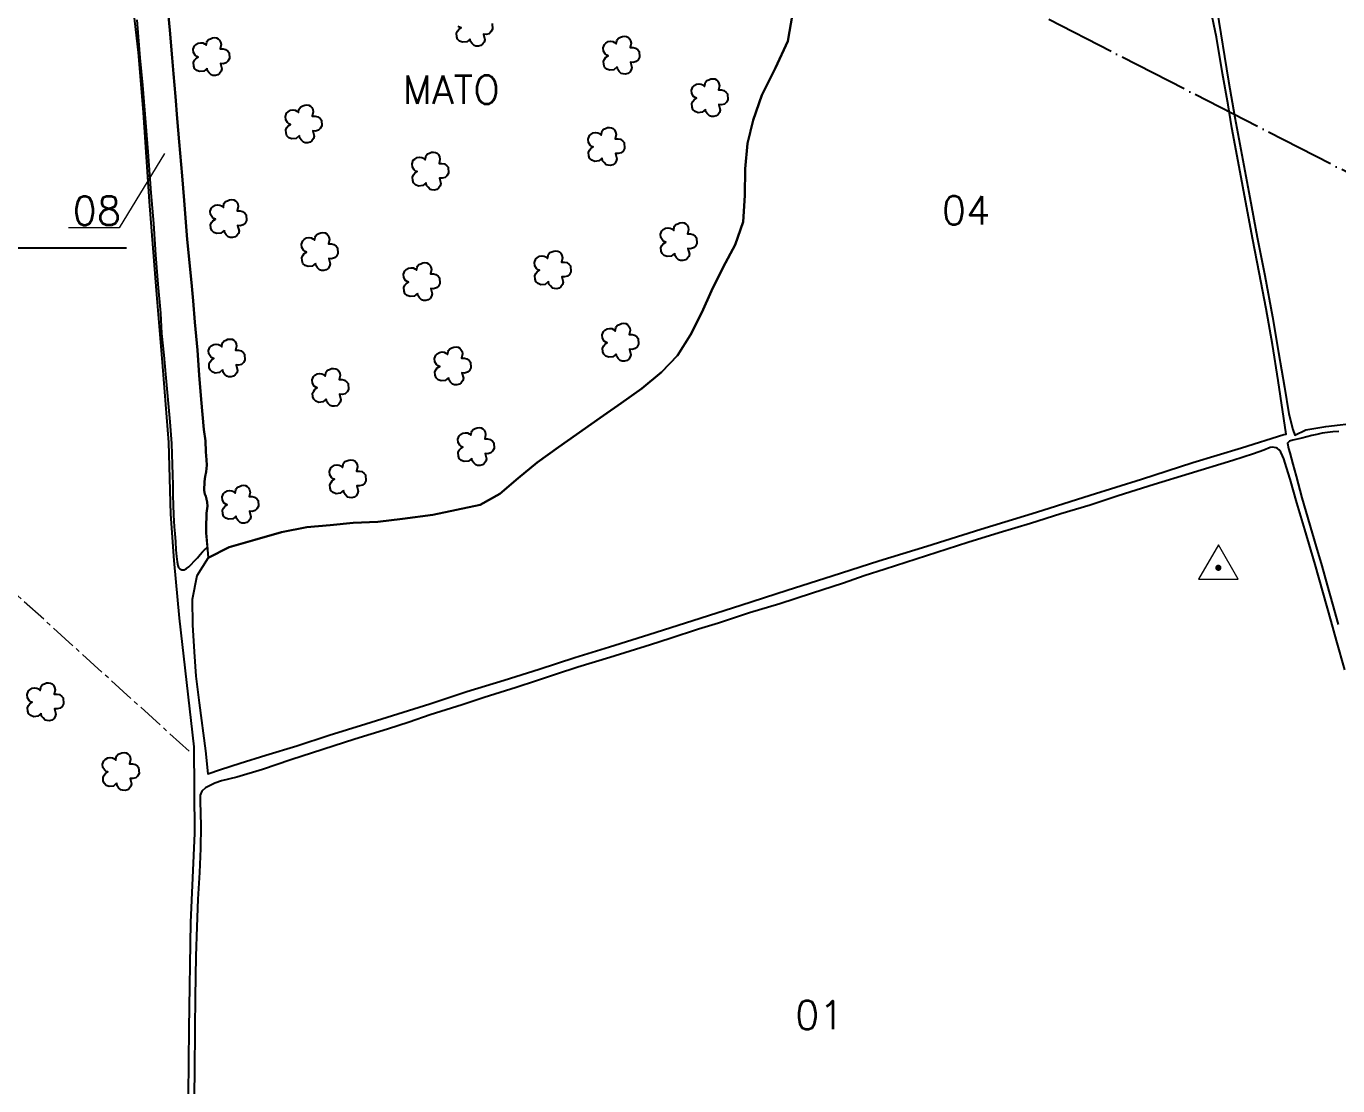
# Model space of a CAD drawing. Extents: x 754738 to 757363, y 7805323 to 7809035.
# Drawn here: x 755201 to 755951, y 7806720 to 7807327 of the extents above; entities that cross this region are included whole.
import ezdxf

# ---------------------------------------------------------------- set-up
doc = ezdxf.new("R2010")
doc.units = 0
doc.header["$MEASUREMENT"] = 0
for name, pattern in [('CENTER2', [1.125, 0.75, -0.125, 0.125, -0.125]), ('CONTINUO', [0]), ('TAPUME', [47, 40, -3.5, 0, -3.5])]:
    doc.linetypes.add(name, pattern=pattern)
for name, color, linetype in [('0114001140', 1, 'Continuous'), ('0114001140001', 5, 'Continuous'), ('0114001140002', 5, 'Continuous'), ('0114001140004', 5, 'Continuous'), ('0114001140005', 5, 'Continuous'), ('0114001140008', 5, 'Continuous'), ('GRADE', 8, 'Continuous'), ('MATO', 3, 'Continuous'), ('REDE-DE-LUZ', 6, 'Continuous'), ('SIMBOLO ARVORE', 118, 'Continuous'), ('TEXTO', 7, 'Continuous')]:
    doc.layers.add(name, color=color, linetype=linetype)
doc.layers.add('TEXTO_DIVERSOS', color=7, linetype='Continuous', lineweight=5)
doc.styles.add('SIMPLEX', font='simplex', dxfattribs={"height": 0.2})

msp = doc.modelspace()

# ---------------------------------------------------------------- linework, layer by layer
at = {"layer": '0114001140'}
msp.add_lwpolyline([(755260.74, 7807345.01), (755264.58, 7807311.79), (755267.41, 7807277.45), (755270.98, 7807226.51), (755274.91, 7807175.6), (755278.48, 7807132.05), (755282.04, 7807088.49), (755283.15, 7807047.54), (755284.99, 7807020.95), (755288.06, 7806988.03), (755296.44, 7806914.32), (755296.77, 7806864.79), (755294.63, 7806813.69), (755293.65, 7806753.02), (755292.87, 7806676.77)], dxfattribs=at)
at = {"layer": '0114001140001'}
msp.add_lwpolyline([(755955.53, 7806958.32), (755950.79, 7806975.16), (755947.78, 7806986.16), (755943.2, 7807002.5), (755938.6, 7807018.62), (755932.68, 7807038.76), (755928.1, 7807053.93), (755924.16, 7807067.61), (755922.11, 7807074.13), (755920.52, 7807079.16), (755919.79, 7807080.93), (755918.92, 7807082.93), (755917.9, 7807084.37), (755917, 7807085.09), (755916.17, 7807085.52), (755914.03, 7807085.88), (755912.72, 7807085.72), (755909.08, 7807084.22), (755903.24, 7807082.06), (755891.4, 7807078.22), (755866.34, 7807070.53), (755846.32, 7807064.39), (755825.67, 7807057.91), (755809.66, 7807052.72), (755792.92, 7807047.6), (755775.45, 7807042.12), (755757.61, 7807036.77), (755739.58, 7807031.19), (755721.88, 7807025.58), (755704.17, 7807019.78), (755692.32, 7807016.05), (755680.27, 7807012.25), (755668.43, 7807007.93), (755650.2, 7807002.03), (755631.98, 7806996.24), (755614.61, 7806990.93), (755596.91, 7806985.11), (755585.5, 7806981.59), (755569.26, 7806976.36), (755557.88, 7806972.62), (755546.35, 7806968.99), (755534.72, 7806965.36), (755516.33, 7806959.83), (755504.19, 7806955.82), (755492.75, 7806952.15), (755480.95, 7806948.34), (755462.62, 7806942.45), (755450.21, 7806938.37), (755431.81, 7806932.56), (755419.74, 7806928.36), (755407.45, 7806924.41), (755388.75, 7806918.69), (755370.4, 7806912.7), (755352.09, 7806906.75), (755335.83, 7806901.23), (755321.11, 7806896.92), (755312.37, 7806894.74), (755308.5, 7806893.39), (755305.47, 7806892.02), (755303.22, 7806890.73), (755301.06, 7806888.9), (755300.04, 7806886.59), (755300.03, 7806883.12), (755300.21, 7806876.04), (755300.45, 7806868.98), (755300.38, 7806856.11), (755299.69, 7806842.26), (755298.73, 7806827.07), (755298.19, 7806811.16), (755297.68, 7806794.35), (755297.3, 7806771), (755297.13, 7806752.93), (755296.83, 7806728.17), (755296.43, 7806703.17)], dxfattribs=at)
at = {"layer": '0114001140002'}
msp.add_lwpolyline([(755952.05, 7807094.89), (755948.66, 7807094.64), (755945.5, 7807094.28), (755942.51, 7807093.81), (755939.46, 7807093.18), (755936.55, 7807092.47), (755930.82, 7807091.04), (755925.75, 7807089.81), (755923.92, 7807089.24), (755922.77, 7807088.23), (755923.33, 7807085.18), (755924, 7807082.55), (755925.75, 7807076.08), (755927.64, 7807069.17), (755930.99, 7807056.9), (755939.03, 7807028.76), (755942.27, 7807017.93), (755945.45, 7807006.82), (755948.43, 7806995.95), (755951.63, 7806984.36)], dxfattribs=at)
at = {"layer": '0114001140004'}
msp.add_lwpolyline([(755639.35, 7807333.76), (755636.52, 7807318.23), (755629.48, 7807302.99), (755621.7, 7807287.42), (755616.79, 7807272.99), (755613.43, 7807259.75), (755612.21, 7807245.18), (755612, 7807230), (755610.92, 7807214.87), (755606.48, 7807201.76), (755599.56, 7807188.98), (755592.94, 7807175.3), (755587.42, 7807162.88), (755580.83, 7807150.11), (755573.37, 7807138.3), (755564.34, 7807128.75), (755553, 7807119.38), (755541.2, 7807110.98), (755529.17, 7807102.65), (755505.26, 7807085.86), (755493.14, 7807077.02), (755482.2, 7807068.07), (755471.64, 7807059.12), (755460.33, 7807052.77), (755446.85, 7807049.99), (755433.31, 7807047.15), (755415.91, 7807044.73), (755401.76, 7807043.08), (755387.67, 7807042.52), (755374.44, 7807041.11), (755361.08, 7807039.97), (755346.7, 7807037.24), (755331.46, 7807032.83), (755316.61, 7807028.69), (755304.76, 7807022.51), (755298.15, 7807012.17), (755295.59, 7806998.62), (755295.72, 7806984.22), (755296.65, 7806968.76), (755297.69, 7806954.68), (755299.6, 7806939.56), (755303.2, 7806912.07), (755304.53, 7806898.82), (755311.66, 7806901.28), (755323.08, 7806904.89), (755337.78, 7806909.53), (755355.39, 7806914.91), (755373.94, 7806920.89), (755394.95, 7806927.48), (755413.37, 7806933.2), (755431.51, 7806938.9), (755452.71, 7806946), (755474.11, 7806952.38), (755494.24, 7806958.7), (755514.63, 7806965.48), (755534.5, 7806971.44), (755557.09, 7806978.69), (755582.21, 7806986.62), (755609.69, 7806995.34), (755636.2, 7807003.97), (755661.96, 7807012.15), (755688.72, 7807020.74), (755716.26, 7807029.19), (755747.05, 7807038.96), (755778.97, 7807048.6), (755809.75, 7807058.37), (755839.1, 7807067.48), (755868.51, 7807077.03), (755896.34, 7807085.38), (755920.61, 7807093.11), (755921.95, 7807093.22), (755917.4, 7807124.05), (755914.11, 7807144.66), (755910.43, 7807165.13), (755906.56, 7807185.92), (755902.9, 7807204.6), (755899.27, 7807223.9), (755895.02, 7807246.27), (755890.84, 7807268.77), (755888.8, 7807281.88), (755885.39, 7807299.79), (755882.08, 7807320.67), (755878.08, 7807339.63)], dxfattribs=at)
at = {"layer": '0114001140005'}
msp.add_lwpolyline([(755882.29, 7807336.69), (755888.95, 7807295.38), (755892.62, 7807274.62), (755901.18, 7807228.84), (755905.39, 7807206.13), (755909.8, 7807184.18), (755914.14, 7807160.49), (755917.46, 7807139.99), (755920.91, 7807120.17), (755923.38, 7807105.02), (755925.82, 7807095.89), (755926.95, 7807092.74), (755933.22, 7807095.74), (755944.56, 7807097.65), (755964.29, 7807099.89)], dxfattribs=at)
at = {"layer": '0114001140008'}
msp.add_lwpolyline([(755263.81, 7807330.45), (755265.61, 7807308.71), (755267.01, 7807293.07), (755268.71, 7807271.76), (755270.05, 7807254.97), (755271.8, 7807231.48), (755273.41, 7807213.98), (755274.59, 7807196.01), (755275.85, 7807179.19), (755277.33, 7807162.52), (755278.05, 7807150.93), (755279.22, 7807138.53), (755280.41, 7807125.6), (755281.61, 7807112.96), (755282.8, 7807100.4), (755283.65, 7807087.94), (755283.95, 7807081.84), (755284.14, 7807075.86), (755284.31, 7807069.99), (755284.44, 7807064.2), (755284.49, 7807058.45), (755284.6, 7807052.72), (755284.86, 7807047.11), (755285.22, 7807040.17), (755285.64, 7807036.49), (755285.88, 7807031.6), (755286.15, 7807027.12), (755286.58, 7807023.31), (755286.93, 7807020.14), (755287.23, 7807018.02), (755287.69, 7807016.95), (755288.39, 7807016.22), (755289.56, 7807015.68), (755290.98, 7807015.68), (755292.31, 7807016.3), (755293.64, 7807017.36), (755294.92, 7807018.72), (755296.72, 7807020.66), (755298.5, 7807022.56), (755300.13, 7807024.39), (755301.46, 7807025.91), (755302.53, 7807027.03), (755303.5, 7807027.79), (755304.26, 7807028.71), (755303.6, 7807036.87), (755303.47, 7807040.89), (755303.57, 7807043.29), (755303.64, 7807044.32), (755303.66, 7807048), (755304.28, 7807051.98), (755304.03, 7807054.45), (755303.33, 7807057.82), (755302.8, 7807058.88), (755302.39, 7807061.05), (755302.33, 7807062.35), (755302.59, 7807064.94), (755302.58, 7807066.24), (755303, 7807069.06), (755303.44, 7807071.68), (755303.95, 7807075.6), (755303.76, 7807078.52), (755303.3, 7807083.12), (755303.07, 7807089.44), (755302.26, 7807096), (755300.58, 7807113.23), (755299.5, 7807127), (755298.5, 7807141.31), (755297.09, 7807157.44), (755296.1, 7807169.56), (755295.13, 7807180.16), (755292.73, 7807204.7), (755290.87, 7807227.01), (755289.83, 7807241.24), (755288.11, 7807260.72), (755286.91, 7807274.06), (755285.93, 7807286.7), (755284.77, 7807299.52), (755284.04, 7807308.67), (755282.82, 7807324.59), (755281.74, 7807334.67)], dxfattribs=at)
at = {"layer": 'GRADE', "color": 8}
msp.add_line((754862.81, 7807200), (755257.98, 7807200), dxfattribs=at)
at = {"layer": 'MATO'}
msp.add_lwpolyline([(755281.74, 7807334.67), (755282.82, 7807324.59), (755284.04, 7807308.67), (755284.77, 7807299.52), (755285.93, 7807286.7), (755286.91, 7807274.06), (755288.11, 7807260.72), (755289.83, 7807241.24), (755290.87, 7807227.01), (755292.73, 7807204.7), (755295.13, 7807180.16), (755296.1, 7807169.56), (755297.09, 7807157.44), (755298.5, 7807141.31), (755299.5, 7807127), (755300.58, 7807113.23), (755302.26, 7807096), (755303.07, 7807089.44), (755303.3, 7807083.12), (755303.76, 7807078.52), (755303.95, 7807075.6), (755303.44, 7807071.68), (755303, 7807069.06), (755302.58, 7807066.24), (755302.59, 7807064.94), (755302.33, 7807062.35), (755302.39, 7807061.05), (755302.8, 7807058.88), (755303.33, 7807057.82), (755304.03, 7807054.45), (755304.28, 7807051.98), (755303.66, 7807048), (755303.64, 7807044.32), (755303.57, 7807043.29), (755303.48, 7807040.94), (755303.5, 7807039.96), (755303.6, 7807036.87), (755304.76, 7807022.51), (755316.61, 7807028.69), (755331.46, 7807032.83), (755346.7, 7807037.24), (755361.08, 7807039.97), (755374.44, 7807041.11), (755387.67, 7807042.52), (755401.76, 7807043.08), (755415.91, 7807044.73), (755433.31, 7807047.15), (755446.85, 7807049.99), (755460.33, 7807052.77), (755471.64, 7807059.12), (755482.2, 7807068.07), (755493.14, 7807077.02), (755505.26, 7807085.86), (755529.17, 7807102.65), (755541.2, 7807110.98), (755553, 7807119.38), (755564.34, 7807128.75), (755573.37, 7807138.3), (755580.83, 7807150.11), (755587.42, 7807162.88), (755592.94, 7807175.3), (755599.56, 7807188.98), (755606.48, 7807201.76), (755610.92, 7807214.87), (755612, 7807230), (755612.21, 7807245.18), (755613.43, 7807259.75), (755616.79, 7807272.99), (755621.7, 7807287.42), (755629.48, 7807302.99), (755636.52, 7807318.23), (755639.35, 7807333.76)], dxfattribs=at)
at = {"layer": 'REDE-DE-LUZ', "linetype": 'TAPUME', "flags": 128}
msp.add_lwpolyline([(756701.38, 7806860.34), (756178.45, 7807129.52), (755475.22, 7807490.06), (755208.95, 7807628.14)], dxfattribs=at)
at = {"layer": 'SIMBOLO ARVORE', "linetype": 'CONTINUO'}
for points in [[(755454.64, 7807319.49, 0), (755452.76, 7807317.91, 0), (755450.38, 7807317.64, 0), (755448.68, 7807318.3, 0), (755447.48, 7807319.48, 0), (755446.98, 7807320.84, 0), (755446.85, 7807322.84, 0), (755447.5, 7807324.11, 0), (755448.18, 7807325.04, 0), (755449.55, 7807325.97, 0), (755448.68, 7807326.25, 0), (755447.82, 7807326.96, 0)], [(755467.23, 7807328.44, 0), (755467.43, 7807325.09, 0), (755466.61, 7807323.59, 0), (755465.52, 7807322.59, 0), (755463.81, 7807322.13, 0), (755462.3, 7807322.27, 0), (755463.11, 7807319.14, 0), (755462.74, 7807317.81, 0), (755461.83, 7807316.54, 0), (755460.84, 7807315.74, 0), (755459.42, 7807315.4, 0), (755458.02, 7807315.48, 0), (755456.97, 7807315.78, 0), (755455.77, 7807316.96, 0), (755454.95, 7807318.03, 0), (755454.7, 7807319.65, 0)], [(755304.06, 7807302.72, 0), (755302.18, 7807301.15, 0), (755299.8, 7807300.87, 0), (755298.1, 7807301.53, 0), (755296.9, 7807302.72, 0), (755296.4, 7807304.07, 0), (755296.26, 7807306.08, 0), (755296.91, 7807307.34, 0), (755297.6, 7807308.28, 0), (755298.97, 7807309.21, 0), (755298.1, 7807309.49, 0), (755297.24, 7807310.2, 0), (755296.22, 7807311.79, 0), (755296.04, 7807313.69, 0), (755296.77, 7807315.67, 0), (755297.54, 7807316.38, 0), (755298.94, 7807317.23, 0), (755300.41, 7807317.43, 0), (755301.58, 7807317.26, 0), (755302.51, 7807316.83, 0), (755303.53, 7807315.92, 0), (755303.84, 7807317.66, 0), (755304.09, 7807318.35, 0), (755304.86, 7807319.32, 0), (755305.99, 7807319.73, 0), (755307.09, 7807320.22, 0), (755308.34, 7807320.34, 0), (755309.51, 7807320.17, 0), (755310.47, 7807319.66, 0), (755311.18, 7807318.9, 0), (755311.8, 7807317.67, 0), (755312.04, 7807316.31, 0), (755311.47, 7807313.88, 0), (755313.18, 7807313.9, 0), (755314.59, 7807313.56, 0), (755315.91, 7807312.51, 0), (755316.65, 7807311.67, 0), (755316.85, 7807308.32, 0), (755316.03, 7807306.83, 0), (755314.94, 7807305.83, 0), (755313.22, 7807305.37, 0), (755311.72, 7807305.5, 0), (755312.52, 7807302.38, 0), (755312.15, 7807301.04, 0), (755311.25, 7807299.77, 0), (755310.26, 7807298.98, 0), (755308.84, 7807298.63, 0), (755307.44, 7807298.72, 0), (755306.39, 7807299.02, 0), (755305.19, 7807300.2, 0), (755304.37, 7807301.27, 0), (755304.11, 7807302.88, 0)], [(755538.85, 7807303.52, 0), (755536.97, 7807301.94, 0), (755534.59, 7807301.67, 0), (755532.89, 7807302.33, 0), (755531.69, 7807303.51, 0), (755531.19, 7807304.87, 0), (755531.06, 7807306.87, 0), (755531.71, 7807308.13, 0), (755532.39, 7807309.07, 0), (755533.76, 7807310, 0), (755532.89, 7807310.28, 0), (755532.03, 7807310.99, 0), (755531.02, 7807312.58, 0), (755530.83, 7807314.48, 0), (755531.57, 7807316.46, 0), (755532.33, 7807317.17, 0), (755533.73, 7807318.03, 0), (755535.2, 7807318.22, 0), (755536.38, 7807318.06, 0), (755537.3, 7807317.63, 0), (755538.32, 7807316.72, 0), (755538.63, 7807318.45, 0), (755538.89, 7807319.15, 0), (755539.65, 7807320.11, 0), (755540.78, 7807320.52, 0), (755541.89, 7807321.02, 0), (755543.13, 7807321.13, 0), (755544.3, 7807320.96, 0), (755545.26, 7807320.46, 0), (755545.97, 7807319.69, 0), (755546.59, 7807318.46, 0), (755546.83, 7807317.1, 0), (755546.27, 7807314.67, 0), (755547.97, 7807314.7, 0), (755549.38, 7807314.36, 0), (755550.71, 7807313.3, 0), (755551.44, 7807312.46, 0), (755551.64, 7807309.12, 0), (755550.82, 7807307.62, 0), (755549.73, 7807306.62, 0), (755548.02, 7807306.16, 0), (755546.51, 7807306.29, 0), (755547.32, 7807303.17, 0), (755546.95, 7807301.84, 0), (755546.04, 7807300.56, 0), (755545.05, 7807299.77, 0), (755543.64, 7807299.42, 0), (755542.23, 7807299.51, 0), (755541.18, 7807299.81, 0), (755539.98, 7807300.99, 0), (755539.16, 7807302.06, 0), (755538.91, 7807303.68, 0)], [(755589.42, 7807279.2, 0), (755587.55, 7807277.63, 0), (755585.17, 7807277.36, 0), (755583.47, 7807278.02, 0), (755582.26, 7807279.2, 0), (755581.77, 7807280.56, 0), (755581.63, 7807282.56, 0), (755582.28, 7807283.82, 0), (755582.97, 7807284.76, 0), (755584.34, 7807285.69, 0), (755583.46, 7807285.97, 0), (755582.6, 7807286.68, 0), (755581.59, 7807288.27, 0), (755581.41, 7807290.17, 0), (755582.14, 7807292.15, 0), (755582.91, 7807292.86, 0), (755584.31, 7807293.71, 0), (755585.78, 7807293.91, 0), (755586.95, 7807293.74, 0), (755587.88, 7807293.31, 0), (755588.9, 7807292.41, 0), (755589.2, 7807294.14, 0), (755589.46, 7807294.84, 0), (755590.22, 7807295.8, 0), (755591.35, 7807296.21, 0), (755592.46, 7807296.7, 0), (755593.7, 7807296.82, 0), (755594.88, 7807296.65, 0), (755595.83, 7807296.15, 0), (755596.54, 7807295.38, 0), (755597.16, 7807294.15, 0), (755597.41, 7807292.79, 0), (755596.84, 7807290.36, 0), (755598.55, 7807290.38, 0), (755599.95, 7807290.05, 0), (755601.28, 7807288.99, 0), (755602.02, 7807288.15, 0), (755602.22, 7807284.8, 0), (755601.4, 7807283.31, 0), (755600.31, 7807282.31, 0), (755598.59, 7807281.85, 0), (755597.09, 7807281.98, 0), (755597.89, 7807278.86, 0), (755597.52, 7807277.52, 0), (755596.62, 7807276.25, 0), (755595.62, 7807275.46, 0), (755594.21, 7807275.11, 0), (755592.81, 7807275.2, 0), (755591.76, 7807275.5, 0), (755590.55, 7807276.68, 0), (755589.73, 7807277.75, 0), (755589.48, 7807279.37, 0)], [(755356.9, 7807264.2, 0), (755355.03, 7807262.63, 0), (755352.65, 7807262.35, 0), (755350.95, 7807263.01, 0), (755349.74, 7807264.19, 0), (755349.25, 7807265.55, 0), (755349.11, 7807267.55, 0), (755349.76, 7807268.82, 0), (755350.45, 7807269.75, 0), (755351.82, 7807270.68, 0), (755350.95, 7807270.96, 0), (755350.09, 7807271.67, 0), (755349.07, 7807273.27, 0), (755348.89, 7807275.17, 0), (755349.62, 7807277.15, 0), (755350.39, 7807277.86, 0), (755351.79, 7807278.71, 0), (755353.26, 7807278.91, 0), (755354.43, 7807278.74, 0), (755355.36, 7807278.31, 0), (755356.38, 7807277.4, 0), (755356.68, 7807279.14, 0), (755356.94, 7807279.83, 0), (755357.7, 7807280.79, 0), (755358.84, 7807281.21, 0), (755359.94, 7807281.7, 0), (755361.18, 7807281.81, 0), (755362.36, 7807281.65, 0), (755363.31, 7807281.14, 0), (755364.02, 7807280.38, 0), (755364.64, 7807279.15, 0), (755364.89, 7807277.78, 0), (755364.32, 7807275.35, 0), (755366.03, 7807275.38, 0), (755367.43, 7807275.04, 0), (755368.76, 7807273.99, 0), (755369.5, 7807273.15, 0), (755369.7, 7807269.8, 0), (755368.88, 7807268.3, 0), (755367.79, 7807267.3, 0), (755366.07, 7807266.85, 0), (755364.57, 7807266.98, 0), (755365.37, 7807263.85, 0), (755365, 7807262.52, 0), (755364.1, 7807261.25, 0), (755363.1, 7807260.46, 0), (755361.69, 7807260.11, 0), (755360.29, 7807260.19, 0), (755359.24, 7807260.49, 0), (755358.03, 7807261.68, 0), (755357.21, 7807262.74, 0), (755356.96, 7807264.36, 0)], [(755530.24, 7807251.3, 0), (755528.37, 7807249.73, 0), (755525.99, 7807249.45, 0), (755524.29, 7807250.11, 0), (755523.08, 7807251.29, 0), (755522.59, 7807252.65, 0), (755522.45, 7807254.65, 0), (755523.1, 7807255.92, 0), (755523.79, 7807256.85, 0), (755525.16, 7807257.78, 0), (755524.28, 7807258.06, 0), (755523.42, 7807258.77, 0), (755522.41, 7807260.37, 0), (755522.23, 7807262.27, 0), (755522.96, 7807264.25, 0), (755523.73, 7807264.95, 0), (755525.13, 7807265.81, 0), (755526.6, 7807266.01, 0), (755527.77, 7807265.84, 0), (755528.7, 7807265.41, 0), (755529.72, 7807264.5, 0), (755530.02, 7807266.24, 0), (755530.28, 7807266.93, 0), (755531.04, 7807267.89, 0), (755532.18, 7807268.31, 0), (755533.28, 7807268.8, 0), (755534.52, 7807268.91, 0), (755535.7, 7807268.75, 0), (755536.65, 7807268.24, 0), (755537.36, 7807267.47, 0), (755537.98, 7807266.25, 0), (755538.23, 7807264.88, 0), (755537.66, 7807262.45, 0), (755539.37, 7807262.48, 0), (755540.77, 7807262.14, 0), (755542.1, 7807261.09, 0), (755542.84, 7807260.25, 0), (755543.04, 7807256.9, 0), (755542.22, 7807255.4, 0), (755541.13, 7807254.4, 0), (755539.41, 7807253.95, 0), (755537.91, 7807254.08, 0), (755538.71, 7807250.95, 0), (755538.34, 7807249.62, 0), (755537.44, 7807248.35, 0), (755536.44, 7807247.56, 0), (755535.03, 7807247.21, 0), (755533.63, 7807247.29, 0), (755532.58, 7807247.59, 0), (755531.37, 7807248.77, 0), (755530.55, 7807249.84, 0), (755530.3, 7807251.46, 0)], [(755429.44, 7807237.17, 0), (755427.56, 7807235.6, 0), (755425.18, 7807235.32, 0), (755423.48, 7807235.98, 0), (755422.28, 7807237.16, 0), (755421.78, 7807238.52, 0), (755421.64, 7807240.52, 0), (755422.29, 7807241.79, 0), (755422.98, 7807242.72, 0), (755424.35, 7807243.65, 0), (755423.48, 7807243.93, 0), (755422.62, 7807244.64, 0), (755421.6, 7807246.24, 0), (755421.42, 7807248.14, 0), (755422.15, 7807250.12, 0), (755422.92, 7807250.83, 0), (755424.32, 7807251.68, 0), (755425.79, 7807251.88, 0), (755426.96, 7807251.71, 0), (755427.89, 7807251.28, 0), (755428.91, 7807250.37, 0), (755429.22, 7807252.11, 0), (755429.48, 7807252.8, 0), (755430.24, 7807253.76, 0), (755431.37, 7807254.18, 0), (755432.47, 7807254.67, 0), (755433.72, 7807254.78, 0), (755434.89, 7807254.62, 0), (755435.85, 7807254.11, 0), (755436.56, 7807253.35, 0), (755437.18, 7807252.12, 0), (755437.42, 7807250.75, 0), (755436.86, 7807248.32, 0), (755438.56, 7807248.35, 0), (755439.97, 7807248.01, 0), (755441.3, 7807246.96, 0), (755442.03, 7807246.12, 0), (755442.23, 7807242.77, 0), (755441.41, 7807241.27, 0), (755440.32, 7807240.27, 0), (755438.6, 7807239.82, 0), (755437.1, 7807239.95, 0), (755437.9, 7807236.82, 0), (755437.54, 7807235.49, 0), (755436.63, 7807234.22, 0), (755435.64, 7807233.43, 0), (755434.22, 7807233.08, 0), (755432.82, 7807233.16, 0), (755431.77, 7807233.46, 0), (755430.57, 7807234.65, 0), (755429.75, 7807235.71, 0), (755429.49, 7807237.33, 0)], [(755313.89, 7807209.96, 0), (755312.02, 7807208.39, 0), (755309.63, 7807208.11, 0), (755307.94, 7807208.77, 0), (755306.73, 7807209.96, 0), (755306.23, 7807211.31, 0), (755306.1, 7807213.32, 0), (755306.75, 7807214.58, 0), (755307.43, 7807215.52, 0), (755308.81, 7807216.45, 0), (755307.93, 7807216.72, 0), (755307.07, 7807217.44, 0), (755306.06, 7807219.03, 0), (755305.88, 7807220.93, 0), (755306.61, 7807222.91, 0), (755307.37, 7807223.62, 0), (755308.77, 7807224.47, 0), (755310.24, 7807224.67, 0), (755311.42, 7807224.5, 0), (755312.35, 7807224.07, 0), (755313.37, 7807223.16, 0), (755313.67, 7807224.9, 0), (755313.93, 7807225.59, 0), (755314.69, 7807226.56, 0), (755315.82, 7807226.97, 0), (755316.93, 7807227.46, 0), (755318.17, 7807227.58, 0), (755319.35, 7807227.41, 0), (755320.3, 7807226.9, 0), (755321.01, 7807226.14, 0), (755321.63, 7807224.91, 0), (755321.87, 7807223.55, 0), (755321.31, 7807221.12, 0), (755323.01, 7807221.14, 0), (755324.42, 7807220.8, 0), (755325.75, 7807219.75, 0), (755326.49, 7807218.91, 0), (755326.69, 7807215.56, 0), (755325.87, 7807214.06, 0), (755324.78, 7807213.07, 0), (755323.06, 7807212.61, 0), (755321.55, 7807212.74, 0), (755322.36, 7807209.61, 0), (755321.99, 7807208.28, 0), (755321.09, 7807207.01, 0), (755320.09, 7807206.22, 0), (755318.68, 7807205.87, 0), (755317.28, 7807205.96, 0), (755316.22, 7807206.25, 0), (755315.02, 7807207.44, 0), (755314.2, 7807208.51, 0), (755313.95, 7807210.12, 0)], [(755571.74, 7807196.79, 0), (755569.87, 7807195.22, 0), (755567.48, 7807194.94, 0), (755565.79, 7807195.6, 0), (755564.58, 7807196.78, 0), (755564.08, 7807198.14, 0), (755563.95, 7807200.14, 0), (755564.6, 7807201.41, 0), (755565.28, 7807202.34, 0), (755566.66, 7807203.27, 0), (755565.78, 7807203.55, 0), (755564.92, 7807204.26, 0), (755563.91, 7807205.86, 0), (755563.73, 7807207.76, 0), (755564.46, 7807209.74, 0), (755565.22, 7807210.44, 0), (755566.62, 7807211.3, 0), (755568.09, 7807211.5, 0), (755569.27, 7807211.33, 0), (755570.2, 7807210.9, 0), (755571.22, 7807209.99, 0), (755571.52, 7807211.73, 0), (755571.78, 7807212.42, 0), (755572.54, 7807213.38, 0), (755573.67, 7807213.8, 0), (755574.78, 7807214.29, 0), (755576.02, 7807214.4, 0), (755577.2, 7807214.24, 0), (755578.15, 7807213.73, 0), (755578.86, 7807212.96, 0), (755579.48, 7807211.74, 0), (755579.72, 7807210.37, 0), (755579.16, 7807207.94, 0), (755580.86, 7807207.97, 0), (755582.27, 7807207.63, 0), (755583.6, 7807206.58, 0), (755584.34, 7807205.74, 0), (755584.54, 7807202.39, 0), (755583.72, 7807200.89, 0), (755582.63, 7807199.89, 0), (755580.91, 7807199.44, 0), (755579.4, 7807199.57, 0), (755580.21, 7807196.44, 0), (755579.84, 7807195.11, 0), (755578.94, 7807193.84, 0), (755577.94, 7807193.05, 0), (755576.53, 7807192.7, 0), (755575.13, 7807192.78, 0), (755574.07, 7807193.08, 0), (755572.87, 7807194.26, 0), (755572.05, 7807195.33, 0), (755571.8, 7807196.95, 0)], [(755366.12, 7807191.1, 0), (755364.25, 7807189.52, 0), (755361.87, 7807189.25, 0), (755360.17, 7807189.91, 0), (755358.96, 7807191.09, 0), (755358.47, 7807192.45, 0), (755358.33, 7807194.45, 0), (755358.98, 7807195.72, 0), (755359.67, 7807196.65, 0), (755361.04, 7807197.58, 0), (755360.17, 7807197.86, 0), (755359.31, 7807198.57, 0), (755358.29, 7807200.17, 0), (755358.11, 7807202.07, 0), (755358.84, 7807204.04, 0), (755359.61, 7807204.75, 0), (755361.01, 7807205.61, 0), (755362.48, 7807205.8, 0), (755363.65, 7807205.64, 0), (755364.58, 7807205.21, 0), (755365.6, 7807204.3, 0), (755365.9, 7807206.03, 0), (755366.16, 7807206.73, 0), (755366.92, 7807207.69, 0), (755368.06, 7807208.11, 0), (755369.16, 7807208.6, 0), (755370.4, 7807208.71, 0), (755371.58, 7807208.54, 0), (755372.53, 7807208.04, 0), (755373.24, 7807207.27, 0), (755373.86, 7807206.05, 0), (755374.11, 7807204.68, 0), (755373.54, 7807202.25, 0), (755375.25, 7807202.28, 0), (755376.66, 7807201.94, 0), (755377.98, 7807200.89, 0), (755378.72, 7807200.04, 0), (755378.92, 7807196.7, 0), (755378.1, 7807195.2, 0), (755377.01, 7807194.2, 0), (755375.29, 7807193.74, 0), (755373.79, 7807193.88, 0), (755374.59, 7807190.75, 0), (755374.22, 7807189.42, 0), (755373.32, 7807188.15, 0), (755372.33, 7807187.35, 0), (755370.91, 7807187.01, 0), (755369.51, 7807187.09, 0), (755368.46, 7807187.39, 0), (755367.25, 7807188.57, 0), (755366.43, 7807189.64, 0), (755366.18, 7807191.26, 0)], [(755499.51, 7807180.65, 0), (755497.64, 7807179.08, 0), (755495.25, 7807178.8, 0), (755493.55, 7807179.47, 0), (755492.35, 7807180.65, 0), (755491.85, 7807182, 0), (755491.72, 7807184.01, 0), (755492.37, 7807185.27, 0), (755493.05, 7807186.21, 0), (755494.42, 7807187.14, 0), (755493.55, 7807187.42, 0), (755492.69, 7807188.13, 0), (755491.68, 7807189.72, 0), (755491.5, 7807191.62, 0), (755492.23, 7807193.6, 0), (755492.99, 7807194.31, 0), (755494.39, 7807195.16, 0), (755495.86, 7807195.36, 0), (755497.04, 7807195.19, 0), (755497.97, 7807194.76, 0), (755498.98, 7807193.85, 0), (755499.29, 7807195.59, 0), (755499.55, 7807196.29, 0), (755500.31, 7807197.25, 0), (755501.44, 7807197.66, 0), (755502.55, 7807198.15, 0), (755503.79, 7807198.27, 0), (755504.96, 7807198.1, 0), (755505.92, 7807197.6, 0), (755506.63, 7807196.83, 0), (755507.25, 7807195.6, 0), (755507.49, 7807194.24, 0), (755506.93, 7807191.81, 0), (755508.63, 7807191.83, 0), (755510.04, 7807191.5, 0), (755511.37, 7807190.44, 0), (755512.11, 7807189.6, 0), (755512.3, 7807186.25, 0), (755511.48, 7807184.76, 0), (755510.39, 7807183.76, 0), (755508.68, 7807183.3, 0), (755507.17, 7807183.43, 0), (755507.98, 7807180.31, 0), (755507.61, 7807178.97, 0), (755506.7, 7807177.7, 0), (755505.71, 7807176.91, 0), (755504.3, 7807176.56, 0), (755502.89, 7807176.65, 0), (755501.84, 7807176.95, 0), (755500.64, 7807178.13, 0), (755499.82, 7807179.2, 0), (755499.57, 7807180.82, 0)], [(755424.52, 7807173.9, 0), (755422.64, 7807172.32, 0), (755420.26, 7807172.05, 0), (755418.56, 7807172.71, 0), (755417.36, 7807173.89, 0), (755416.86, 7807175.25, 0), (755416.73, 7807177.25, 0), (755417.38, 7807178.51, 0), (755418.06, 7807179.45, 0), (755419.43, 7807180.38, 0), (755418.56, 7807180.66, 0), (755417.7, 7807181.37, 0), (755416.69, 7807182.96, 0), (755416.5, 7807184.86, 0), (755417.23, 7807186.84, 0), (755418, 7807187.55, 0), (755419.4, 7807188.41, 0), (755420.87, 7807188.6, 0), (755422.05, 7807188.44, 0), (755422.97, 7807188.01, 0), (755423.99, 7807187.1, 0), (755424.3, 7807188.83, 0), (755424.56, 7807189.53, 0), (755425.32, 7807190.49, 0), (755426.45, 7807190.91, 0), (755427.56, 7807191.4, 0), (755428.8, 7807191.51, 0), (755429.97, 7807191.34, 0), (755430.93, 7807190.84, 0), (755431.64, 7807190.07, 0), (755432.26, 7807188.85, 0), (755432.5, 7807187.48, 0), (755431.94, 7807185.05, 0), (755433.64, 7807185.08, 0), (755435.05, 7807184.74, 0), (755436.38, 7807183.69, 0), (755437.11, 7807182.84, 0), (755437.31, 7807179.5, 0), (755436.49, 7807178, 0), (755435.4, 7807177, 0), (755433.69, 7807176.54, 0), (755432.18, 7807176.67, 0), (755432.99, 7807173.55, 0), (755432.62, 7807172.22, 0), (755431.71, 7807170.95, 0), (755430.72, 7807170.15, 0), (755429.31, 7807169.81, 0), (755427.9, 7807169.89, 0), (755426.85, 7807170.19, 0), (755425.65, 7807171.37, 0), (755424.83, 7807172.44, 0), (755424.58, 7807174.06, 0)], [(755538.3, 7807139.16, 0), (755536.42, 7807137.59, 0), (755534.04, 7807137.31, 0), (755532.34, 7807137.97, 0), (755531.14, 7807139.15, 0), (755530.64, 7807140.51, 0), (755530.5, 7807142.51, 0), (755531.15, 7807143.78, 0), (755531.84, 7807144.71, 0), (755533.21, 7807145.64, 0), (755532.34, 7807145.92, 0), (755531.48, 7807146.63, 0), (755530.46, 7807148.23, 0), (755530.28, 7807150.13, 0), (755531.01, 7807152.11, 0), (755531.78, 7807152.82, 0), (755533.18, 7807153.67, 0), (755534.65, 7807153.87, 0), (755535.82, 7807153.7, 0), (755536.75, 7807153.27, 0), (755537.77, 7807152.36, 0), (755538.08, 7807154.1, 0), (755538.33, 7807154.79, 0), (755539.1, 7807155.75, 0), (755540.23, 7807156.17, 0), (755541.33, 7807156.66, 0), (755542.58, 7807156.77, 0), (755543.75, 7807156.61, 0), (755544.71, 7807156.1, 0), (755545.42, 7807155.34, 0), (755546.04, 7807154.11, 0), (755546.28, 7807152.74, 0), (755545.71, 7807150.31, 0), (755547.42, 7807150.34, 0), (755548.83, 7807150, 0), (755550.15, 7807148.95, 0), (755550.89, 7807148.11, 0), (755551.09, 7807144.76, 0), (755550.27, 7807143.26, 0), (755549.18, 7807142.26, 0), (755547.46, 7807141.81, 0), (755545.96, 7807141.94, 0), (755546.76, 7807138.81, 0), (755546.39, 7807137.48, 0), (755545.49, 7807136.21, 0), (755544.5, 7807135.42, 0), (755543.08, 7807135.07, 0), (755541.68, 7807135.15, 0), (755540.63, 7807135.45, 0), (755539.43, 7807136.64, 0), (755538.61, 7807137.7, 0), (755538.35, 7807139.32, 0)], [(755312.97, 7807130.15, 0), (755311.09, 7807128.58, 0), (755308.71, 7807128.3, 0), (755307.01, 7807128.96, 0), (755305.81, 7807130.14, 0), (755305.31, 7807131.5, 0), (755305.18, 7807133.5, 0), (755305.83, 7807134.77, 0), (755306.51, 7807135.7, 0), (755307.88, 7807136.63, 0), (755307.01, 7807136.91, 0), (755306.15, 7807137.62, 0), (755305.14, 7807139.22, 0), (755304.95, 7807141.12, 0), (755305.69, 7807143.1, 0), (755306.45, 7807143.8, 0), (755307.85, 7807144.66, 0), (755309.32, 7807144.86, 0), (755310.5, 7807144.69, 0), (755311.43, 7807144.26, 0), (755312.44, 7807143.35, 0), (755312.75, 7807145.09, 0), (755313.01, 7807145.78, 0), (755313.77, 7807146.74, 0), (755314.9, 7807147.16, 0), (755316.01, 7807147.65, 0), (755317.25, 7807147.76, 0), (755318.42, 7807147.6, 0), (755319.38, 7807147.09, 0), (755320.09, 7807146.32, 0), (755320.71, 7807145.1, 0), (755320.95, 7807143.73, 0), (755320.39, 7807141.3, 0), (755322.09, 7807141.33, 0), (755323.5, 7807140.99, 0), (755324.83, 7807139.94, 0), (755325.56, 7807139.1, 0), (755325.76, 7807135.75, 0), (755324.94, 7807134.25, 0), (755323.85, 7807133.25, 0), (755322.14, 7807132.8, 0), (755320.63, 7807132.93, 0), (755321.44, 7807129.8, 0), (755321.07, 7807128.47, 0), (755320.16, 7807127.2, 0), (755319.17, 7807126.41, 0), (755317.76, 7807126.06, 0), (755316.35, 7807126.14, 0), (755315.3, 7807126.44, 0), (755314.1, 7807127.62, 0), (755313.28, 7807128.69, 0), (755313.03, 7807130.31, 0)], [(755442.33, 7807125.63, 0), (755440.45, 7807124.06, 0), (755438.07, 7807123.78, 0), (755436.37, 7807124.44, 0), (755435.17, 7807125.63, 0), (755434.67, 7807126.98, 0), (755434.53, 7807128.99, 0), (755435.18, 7807130.25, 0), (755435.87, 7807131.19, 0), (755437.24, 7807132.12, 0), (755436.37, 7807132.39, 0), (755435.51, 7807133.11, 0), (755434.49, 7807134.7, 0), (755434.31, 7807136.6, 0), (755435.04, 7807138.58, 0), (755435.81, 7807139.29, 0), (755437.21, 7807140.14, 0), (755438.68, 7807140.34, 0), (755439.85, 7807140.17, 0), (755440.78, 7807139.74, 0), (755441.8, 7807138.83, 0), (755442.1, 7807140.57, 0), (755442.36, 7807141.26, 0), (755443.12, 7807142.23, 0), (755444.26, 7807142.64, 0), (755445.36, 7807143.13, 0), (755446.6, 7807143.25, 0), (755447.78, 7807143.08, 0), (755448.74, 7807142.57, 0), (755449.44, 7807141.81, 0), (755450.07, 7807140.58, 0), (755450.31, 7807139.22, 0), (755449.74, 7807136.79, 0), (755451.45, 7807136.81, 0), (755452.86, 7807136.47, 0), (755454.18, 7807135.42, 0), (755454.92, 7807134.58, 0), (755455.12, 7807131.23, 0), (755454.3, 7807129.73, 0), (755453.21, 7807128.74, 0), (755451.49, 7807128.28, 0), (755449.99, 7807128.41, 0), (755450.79, 7807125.28, 0), (755450.42, 7807123.95, 0), (755449.52, 7807122.68, 0), (755448.53, 7807121.89, 0), (755447.11, 7807121.54, 0), (755445.71, 7807121.63, 0), (755444.66, 7807121.92, 0), (755443.45, 7807123.11, 0), (755442.63, 7807124.18, 0), (755442.38, 7807125.79, 0)], [(755372.25, 7807113.35, 0), (755370.38, 7807111.77, 0), (755367.99, 7807111.5, 0), (755366.3, 7807112.16, 0), (755365.09, 7807113.34, 0), (755364.59, 7807114.7, 0), (755364.46, 7807116.7, 0), (755365.11, 7807117.96, 0), (755365.79, 7807118.9, 0), (755367.17, 7807119.83, 0), (755366.29, 7807120.11, 0), (755365.43, 7807120.82, 0), (755364.42, 7807122.41, 0), (755364.24, 7807124.31, 0), (755364.97, 7807126.29, 0), (755365.74, 7807127, 0), (755367.13, 7807127.86, 0), (755368.6, 7807128.05, 0), (755369.78, 7807127.89, 0), (755370.71, 7807127.46, 0), (755371.73, 7807126.55, 0), (755372.03, 7807128.28, 0), (755372.29, 7807128.98, 0), (755373.05, 7807129.94, 0), (755374.18, 7807130.36, 0), (755375.29, 7807130.85, 0), (755376.53, 7807130.96, 0), (755377.71, 7807130.79, 0), (755378.66, 7807130.29, 0), (755379.37, 7807129.52, 0), (755379.99, 7807128.3, 0), (755380.24, 7807126.93, 0), (755379.67, 7807124.5, 0), (755381.37, 7807124.53, 0), (755382.78, 7807124.19, 0), (755384.11, 7807123.14, 0), (755384.85, 7807122.29, 0), (755385.05, 7807118.95, 0), (755384.23, 7807117.45, 0), (755383.14, 7807116.45, 0), (755381.42, 7807115.99, 0), (755379.92, 7807116.12, 0), (755380.72, 7807113, 0), (755380.35, 7807111.67, 0), (755379.45, 7807110.39, 0), (755378.45, 7807109.6, 0), (755377.04, 7807109.26, 0), (755375.64, 7807109.34, 0), (755374.59, 7807109.64, 0), (755373.38, 7807110.82, 0), (755372.56, 7807111.89, 0), (755372.31, 7807113.51, 0)], [(755455.59, 7807079.44, 0), (755453.72, 7807077.86, 0), (755451.33, 7807077.59, 0), (755449.64, 7807078.25, 0), (755448.43, 7807079.43, 0), (755447.93, 7807080.79, 0), (755447.8, 7807082.79, 0), (755448.45, 7807084.05, 0), (755449.13, 7807084.99, 0), (755450.51, 7807085.92, 0), (755449.63, 7807086.2, 0), (755448.77, 7807086.91, 0), (755447.76, 7807088.5, 0), (755447.58, 7807090.4, 0), (755448.31, 7807092.38, 0), (755449.07, 7807093.09, 0), (755450.47, 7807093.95, 0), (755451.94, 7807094.14, 0), (755453.12, 7807093.98, 0), (755454.05, 7807093.55, 0), (755455.07, 7807092.64, 0), (755455.37, 7807094.37, 0), (755455.63, 7807095.07, 0), (755456.39, 7807096.03, 0), (755457.52, 7807096.45, 0), (755458.63, 7807096.94, 0), (755459.87, 7807097.05, 0), (755461.05, 7807096.88, 0), (755462, 7807096.38, 0), (755462.71, 7807095.61, 0), (755463.33, 7807094.39, 0), (755463.57, 7807093.02, 0), (755463.01, 7807090.59, 0), (755464.71, 7807090.62, 0), (755466.12, 7807090.28, 0), (755467.45, 7807089.23, 0), (755468.19, 7807088.38, 0), (755468.39, 7807085.04, 0), (755467.57, 7807083.54, 0), (755466.48, 7807082.54, 0), (755464.76, 7807082.08, 0), (755463.25, 7807082.21, 0), (755464.06, 7807079.09, 0), (755463.69, 7807077.76, 0), (755462.79, 7807076.48, 0), (755461.79, 7807075.69, 0), (755460.38, 7807075.35, 0), (755458.98, 7807075.43, 0), (755457.92, 7807075.73, 0), (755456.72, 7807076.91, 0), (755455.9, 7807077.98, 0), (755455.65, 7807079.6, 0)], [(755382.17, 7807061, 0), (755380.29, 7807059.42, 0), (755377.91, 7807059.15, 0), (755376.21, 7807059.81, 0), (755375.01, 7807060.99, 0), (755374.51, 7807062.35, 0), (755374.37, 7807064.35, 0), (755375.02, 7807065.61, 0), (755375.71, 7807066.55, 0), (755377.08, 7807067.48, 0), (755376.21, 7807067.76, 0), (755375.35, 7807068.47, 0), (755374.33, 7807070.06, 0), (755374.15, 7807071.96, 0), (755374.88, 7807073.94, 0), (755375.65, 7807074.65, 0), (755377.05, 7807075.51, 0), (755378.52, 7807075.7, 0), (755379.69, 7807075.53, 0), (755380.62, 7807075.1, 0), (755381.64, 7807074.2, 0), (755381.95, 7807075.93, 0), (755382.2, 7807076.63, 0), (755382.97, 7807077.59, 0), (755384.1, 7807078, 0), (755385.2, 7807078.49, 0), (755386.45, 7807078.61, 0), (755387.62, 7807078.44, 0), (755388.58, 7807077.94, 0), (755389.29, 7807077.17, 0), (755389.91, 7807075.94, 0), (755390.15, 7807074.58, 0), (755389.58, 7807072.15, 0), (755391.29, 7807072.18, 0), (755392.7, 7807071.84, 0), (755394.02, 7807070.78, 0), (755394.76, 7807069.94, 0), (755394.96, 7807066.6, 0), (755394.14, 7807065.1, 0), (755393.05, 7807064.1, 0), (755391.33, 7807063.64, 0), (755389.83, 7807063.77, 0), (755390.63, 7807060.65, 0), (755390.26, 7807059.32, 0), (755389.36, 7807058.04, 0), (755388.37, 7807057.25, 0), (755386.95, 7807056.9, 0), (755385.55, 7807056.99, 0), (755384.5, 7807057.29, 0), (755383.3, 7807058.47, 0), (755382.48, 7807059.54, 0), (755382.22, 7807061.16, 0)], [(755320.66, 7807046.4, 0), (755318.78, 7807044.82, 0), (755316.4, 7807044.55, 0), (755314.7, 7807045.21, 0), (755313.5, 7807046.39, 0), (755313, 7807047.75, 0), (755312.87, 7807049.75, 0), (755313.52, 7807051.01, 0), (755314.2, 7807051.95, 0), (755315.57, 7807052.88, 0), (755314.7, 7807053.16, 0), (755313.84, 7807053.87, 0), (755312.83, 7807055.46, 0), (755312.64, 7807057.36, 0), (755313.37, 7807059.34, 0), (755314.14, 7807060.05, 0), (755315.54, 7807060.91, 0), (755317.01, 7807061.1, 0), (755318.19, 7807060.94, 0), (755319.11, 7807060.51, 0), (755320.13, 7807059.6, 0), (755320.44, 7807061.33, 0), (755320.7, 7807062.03, 0), (755321.46, 7807062.99, 0), (755322.59, 7807063.41, 0), (755323.69, 7807063.9, 0), (755324.94, 7807064.01, 0), (755326.11, 7807063.84, 0), (755327.07, 7807063.34, 0), (755327.78, 7807062.57, 0), (755328.4, 7807061.34, 0), (755328.64, 7807059.98, 0), (755328.08, 7807057.55, 0), (755329.78, 7807057.58, 0), (755331.19, 7807057.24, 0), (755332.52, 7807056.18, 0), (755333.25, 7807055.34, 0), (755333.45, 7807052, 0), (755332.63, 7807050.5, 0), (755331.54, 7807049.5, 0), (755329.83, 7807049.04, 0), (755328.32, 7807049.17, 0), (755329.12, 7807046.05, 0), (755328.76, 7807044.72, 0), (755327.85, 7807043.44, 0), (755326.86, 7807042.65, 0), (755325.44, 7807042.3, 0), (755324.04, 7807042.39, 0), (755322.99, 7807042.69, 0), (755321.79, 7807043.87, 0), (755320.97, 7807044.94, 0), (755320.72, 7807046.56, 0)], [(755209.02, 7806933.33, 0), (755207.15, 7806931.75, 0), (755204.77, 7806931.48, 0), (755203.07, 7806932.14, 0), (755201.86, 7806933.32, 0), (755201.37, 7806934.68, 0), (755201.23, 7806936.68, 0), (755201.88, 7806937.95, 0), (755202.57, 7806938.88, 0), (755203.94, 7806939.81, 0), (755203.06, 7806940.09, 0), (755202.2, 7806940.8, 0), (755201.19, 7806942.4, 0), (755201.01, 7806944.3, 0), (755201.74, 7806946.27, 0), (755202.51, 7806946.98, 0), (755203.91, 7806947.84, 0), (755205.38, 7806948.03, 0), (755206.55, 7806947.87, 0), (755207.48, 7806947.44, 0), (755208.5, 7806946.53, 0), (755208.8, 7806948.26, 0), (755209.06, 7806948.96, 0), (755209.82, 7806949.92, 0), (755210.96, 7806950.34, 0), (755212.06, 7806950.83, 0), (755213.3, 7806950.94, 0), (755214.48, 7806950.77, 0), (755215.43, 7806950.27, 0), (755216.14, 7806949.5, 0), (755216.76, 7806948.28, 0), (755217.01, 7806946.91, 0), (755216.44, 7806944.48, 0), (755218.15, 7806944.51, 0), (755219.55, 7806944.17, 0), (755220.88, 7806943.12, 0), (755221.62, 7806942.28, 0), (755221.82, 7806938.93, 0), (755221, 7806937.43, 0), (755219.91, 7806936.43, 0), (755218.19, 7806935.97, 0), (755216.69, 7806936.11, 0), (755217.49, 7806932.98, 0), (755217.12, 7806931.65, 0), (755216.22, 7806930.38, 0), (755215.22, 7806929.58, 0), (755213.81, 7806929.24, 0), (755212.41, 7806929.32, 0), (755211.36, 7806929.62, 0), (755210.15, 7806930.8, 0), (755209.33, 7806931.87, 0), (755209.08, 7806933.49, 0)], [(755252.28, 7806893.42, 0), (755250.41, 7806891.84, 0), (755248.02, 7806891.57, 0), (755246.33, 7806892.23, 0), (755245.12, 7806893.41, 0), (755244.62, 7806894.77, 0), (755244.49, 7806896.77, 0), (755245.14, 7806898.03, 0), (755245.82, 7806898.97, 0), (755247.2, 7806899.9, 0), (755246.32, 7806900.18, 0), (755245.46, 7806900.89, 0), (755244.45, 7806902.48, 0), (755244.27, 7806904.38, 0), (755245, 7806906.36, 0), (755245.77, 7806907.07, 0), (755247.16, 7806907.93, 0), (755248.63, 7806908.12, 0), (755249.81, 7806907.96, 0), (755250.74, 7806907.53, 0), (755251.76, 7806906.62, 0), (755252.06, 7806908.35, 0), (755252.32, 7806909.05, 0), (755253.08, 7806910.01, 0), (755254.21, 7806910.43, 0), (755255.32, 7806910.92, 0), (755256.56, 7806911.03, 0), (755257.74, 7806910.86, 0), (755258.69, 7806910.36, 0), (755259.4, 7806909.59, 0), (755260.02, 7806908.37, 0), (755260.26, 7806907, 0), (755259.7, 7806904.57, 0), (755261.4, 7806904.6, 0), (755262.81, 7806904.26, 0), (755264.14, 7806903.21, 0), (755264.88, 7806902.36, 0), (755265.08, 7806899.02, 0), (755264.26, 7806897.52, 0), (755263.17, 7806896.52, 0), (755261.45, 7806896.06, 0), (755259.94, 7806896.19, 0), (755260.75, 7806893.07, 0), (755260.38, 7806891.74, 0), (755259.48, 7806890.46, 0), (755258.48, 7806889.67, 0), (755257.07, 7806889.32, 0), (755255.67, 7806889.41, 0), (755254.62, 7806889.71, 0), (755253.41, 7806890.89, 0), (755252.59, 7806891.96, 0), (755252.34, 7806893.58, 0)]]:
    msp.add_polyline3d(points, dxfattribs=at)
at = {"layer": 'TEXTO', "color": 7, "lineweight": 9, "flags": 128}
msp.add_lwpolyline([(755871.8, 7807010.26), (755894.4, 7807010.26), (755883.1, 7807029.84)], close=True, dxfattribs=at)
at = {"layer": 'TEXTO', "color": 7, "lineweight": 9, "const_width": 1.77, "flags": 128}
msp.add_lwpolyline([(755882.22, 7807016.79, -1), (755883.99, 7807016.79, -1)], format="xyb", close=True, dxfattribs=at)
at = {"layer": 'TEXTO_DIVERSOS'}
msp.add_lwpolyline([(755279.67, 7807254.07), (755253.72, 7807211.42), (755224.72, 7807211.42)], dxfattribs=at)
at = {"layer": 'TEXTO_DIVERSOS', "linetype": 'CENTER2', "ltscale": 20}
msp.add_lwpolyline([(755293.83, 7806911.72), (755004.67, 7807173.91)], dxfattribs=at)

# ---------------------------------------------------------------- texts
at = {"layer": 'TEXTO', "linetype": 'Continuous', "style": 'SIMPLEX'}
for s, p in [('08', (755226.99, 7807213.05, -579.3)), ('04', (755724.7, 7807213.28, -579.3)), ('01', (755640.71, 7806752.55, -579.3))]:
    msp.add_text(s, height=16.25, dxfattribs=at).set_placement(p)
at = {"layer": 'TEXTO_DIVERSOS', "linetype": 'Continuous', "style": 'SIMPLEX'}
msp.add_text('MATO', height=16.25, dxfattribs=at).set_placement((755416.04, 7807282.36, -579.3))

doc.saveas('drawing.dxf')
